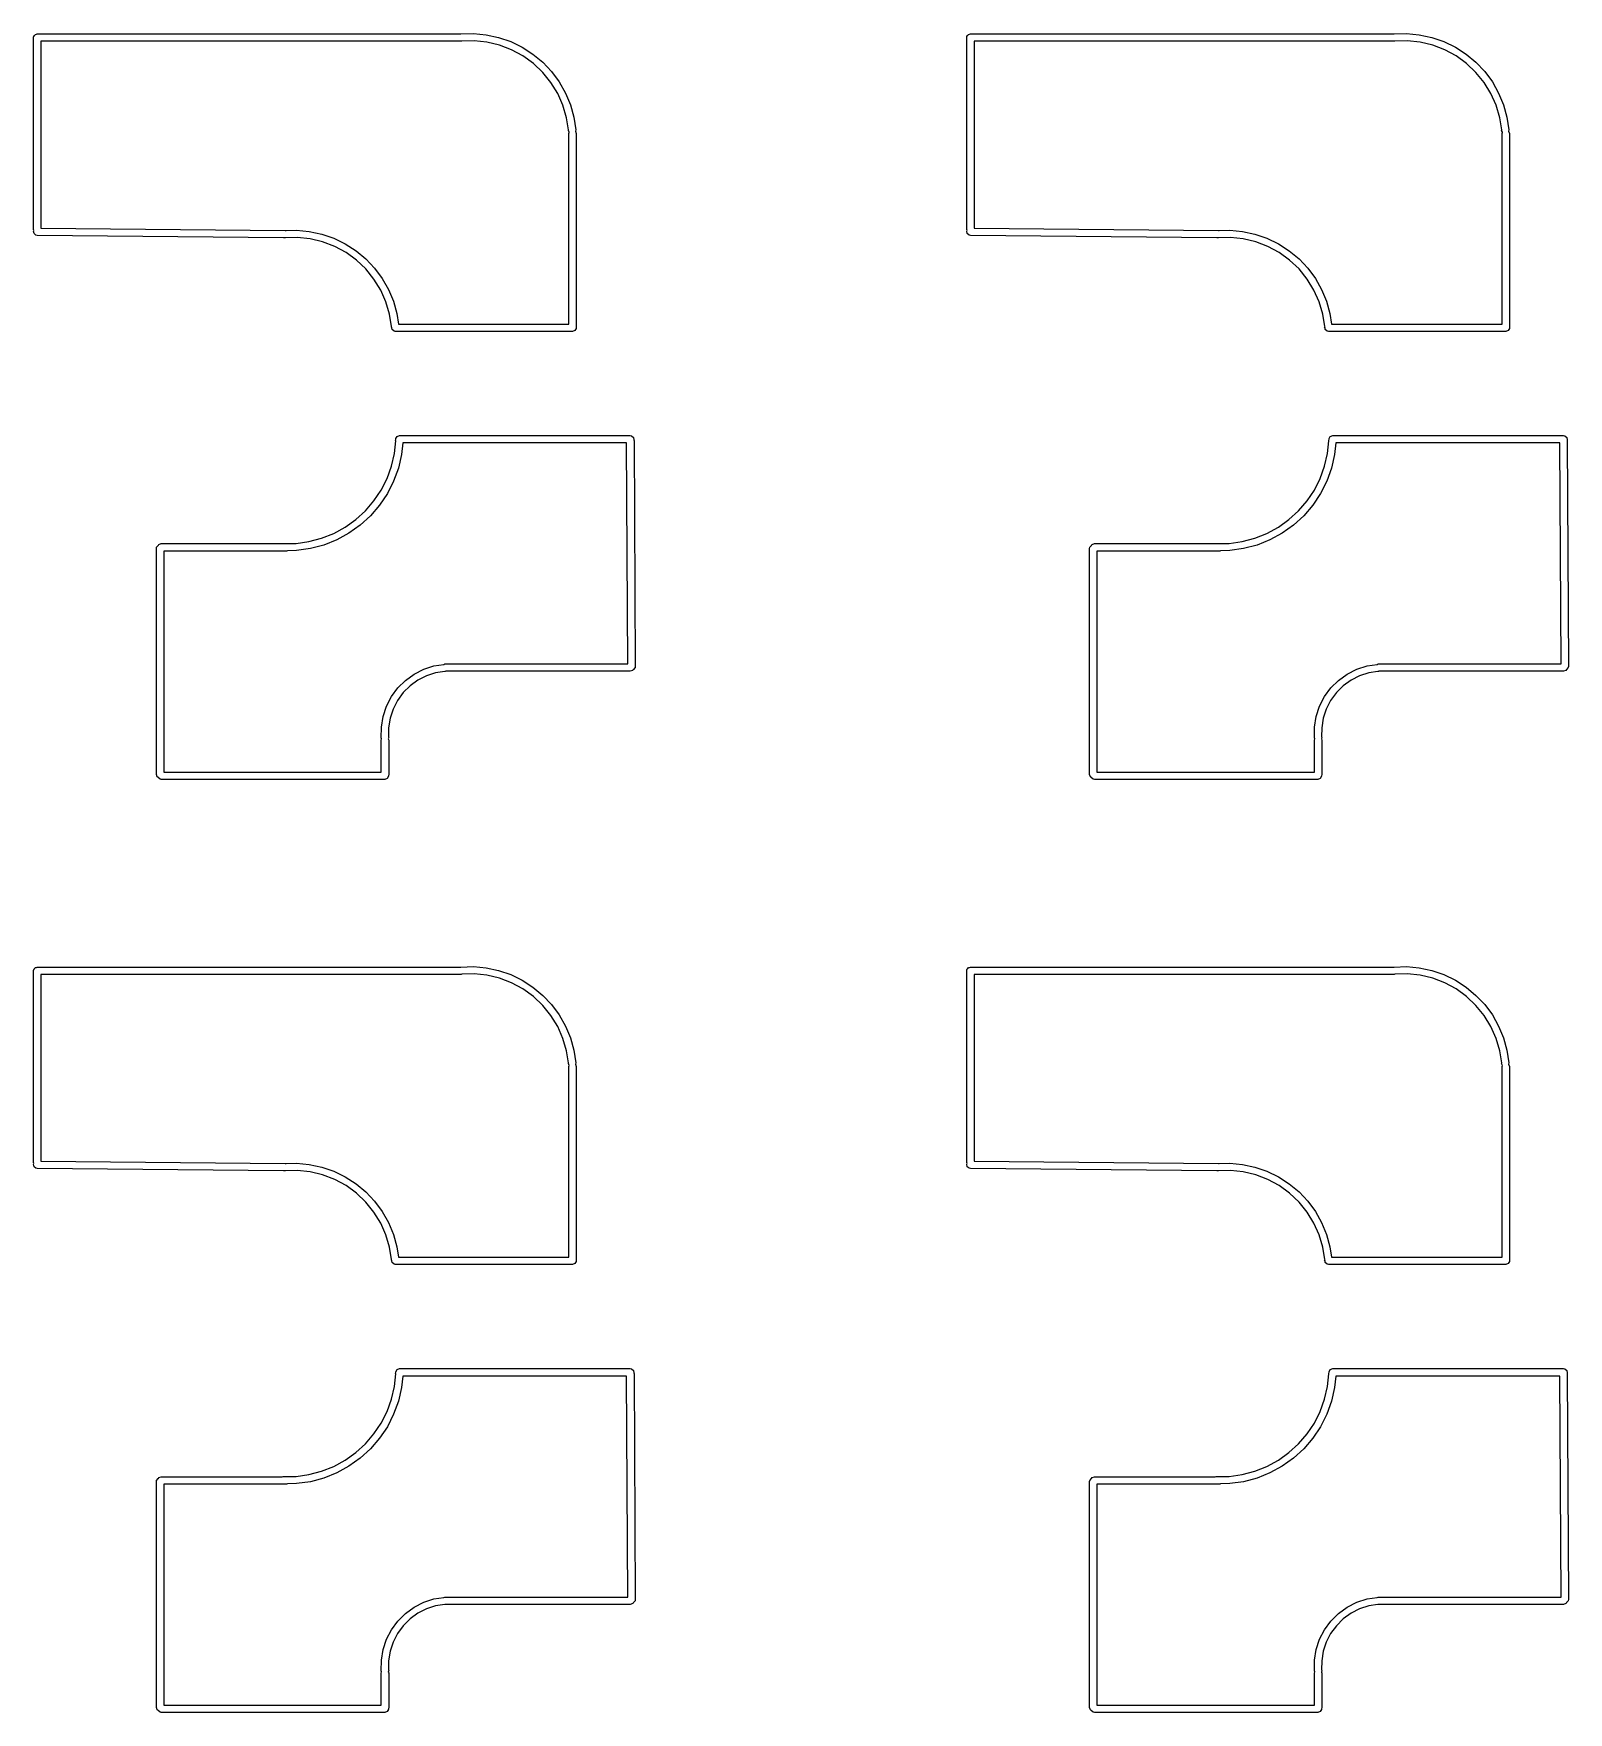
# Model space of a CAD drawing. Extents: x -5 to 140, y -38 to 78.
# Drawn here: x -4.88 to 26.38, y 29.7 to 63.89 of the extents above; entities that cross this region are included whole.
import ezdxf

# ---------------------------------------------------------------- set-up
doc = ezdxf.new("R2010")
doc.units = 0
doc.layers.add('BLACK', color=7, linetype='CONTINUOUS')

msp = doc.modelspace()

# ---------------------------------------------------------------- linework, layer by layer
at = {"layer": 'BLACK', "linetype": 'CONTINUOUS'}
for p, q in [((-4.875, 63.804), (-4.87328, 63.8137)), ((-4.875, 59.896), (-4.875, 63.804)), ((-4.87386, 63.817), (-4.87219, 63.8199)), ((-4.87328, 63.8137), (-4.87386, 63.817)), ((-4.87219, 63.8199), (-4.87048, 63.8297)), ((-4.87048, 63.8297), (-4.85795, 63.8446)), ((-4.85795, 63.8446), (-4.84821, 63.8615)), ((-4.84821, 63.8615), (-4.84185, 63.8638)), ((-4.84185, 63.8638), (-4.8375, 63.869)), ((-4.8375, 63.869), (-4.81831, 63.8723)), ((-4.81831, 63.8723), (-4.8, 63.879)), ((-4.8, 63.879), (3.825, 63.879)), ((3.825, 63.729), (-4.725, 63.729)), ((-4.725, 63.729), (-4.725, 59.9243)), ((3.825, 63.879), (3.82549, 63.8789)), ((3.82815, 63.7301), (3.825, 63.729)), ((3.82549, 63.8789), (4.07859, 63.8867)), ((3.83184, 63.7293), (3.82815, 63.7301)), ((3.8425, 63.7339), (3.83184, 63.7293)), ((4.09454, 63.7404), (3.8425, 63.7339)), ((4.07859, 63.8867), (4.33809, 63.8634)), ((4.35627, 63.7128), (4.09454, 63.7404)), ((4.33809, 63.8634), (4.59288, 63.8089)), ((4.61217, 63.6513), (4.35627, 63.7128)), ((4.59288, 63.8089), (4.83925, 63.724)), ((4.85784, 63.5569), (4.61217, 63.6513)), ((4.83925, 63.724), (5.0736, 63.6102)), ((5.0736, 63.6102), (5.2925, 63.4688)), ((14.125, 63.804), (14.1267, 63.8137)), ((14.125, 59.896), (14.125, 63.804)), ((14.1261, 63.817), (14.1278, 63.8199)), ((14.1267, 63.8137), (14.1261, 63.817)), ((14.1278, 63.8199), (14.1295, 63.8297)), ((14.1295, 63.8297), (14.142, 63.8446)), ((14.142, 63.8446), (14.1518, 63.8615)), ((14.1518, 63.8615), (14.1581, 63.8638)), ((14.1581, 63.8638), (14.1625, 63.869)), ((14.1625, 63.869), (14.1817, 63.8723)), ((14.1817, 63.8723), (14.2, 63.879)), ((14.2, 63.879), (22.825, 63.879)), ((22.825, 63.729), (14.275, 63.729)), ((14.275, 63.729), (14.275, 59.9243)), ((22.825, 63.879), (22.8255, 63.8789)), ((22.8282, 63.7301), (22.825, 63.729)), ((22.8255, 63.8789), (23.0786, 63.8867)), ((22.8318, 63.7293), (22.8282, 63.7301)), ((22.8425, 63.7339), (22.8318, 63.7293)), ((23.0945, 63.7404), (22.8425, 63.7339)), ((23.0786, 63.8867), (23.3381, 63.8634)), ((23.3563, 63.7128), (23.0945, 63.7404)), ((23.3381, 63.8634), (23.5929, 63.8089)), ((23.6122, 63.6513), (23.3563, 63.7128)), ((23.5929, 63.8089), (23.8392, 63.724)), ((23.8578, 63.5569), (23.6122, 63.6513)), ((23.8392, 63.724), (24.0736, 63.6102)), ((24.0736, 63.6102), (24.2925, 63.4688)), ((5.08909, 63.4313), (4.85784, 63.5569)), ((5.30197, 63.2766), (5.08909, 63.4313)), ((5.2925, 63.4688), (5.49278, 63.3022)), ((5.49283, 63.0953), (5.30197, 63.2766)), ((5.49278, 63.3022), (5.67151, 63.1126)), ((24.0891, 63.4313), (23.8578, 63.5569)), ((24.302, 63.2766), (24.0891, 63.4313)), ((24.2925, 63.4688), (24.4928, 63.3022)), ((24.4928, 63.0953), (24.302, 63.2766)), ((24.4928, 63.3022), (24.6715, 63.1126)), ((5.65839, 62.8908), (5.49283, 63.0953)), ((5.67151, 63.1126), (5.82609, 62.9028)), ((24.6584, 62.8908), (24.4928, 63.0953)), ((24.6715, 63.1126), (24.8261, 62.9028)), ((5.79584, 62.6663), (5.65839, 62.8908)), ((5.90282, 62.4259), (5.79584, 62.6663)), ((5.82609, 62.9028), (5.95426, 62.676)), ((5.95426, 62.676), (6.05414, 62.4353)), ((24.7958, 62.6663), (24.6584, 62.8908)), ((24.9028, 62.4259), (24.7958, 62.6663)), ((24.8261, 62.9028), (24.9543, 62.676)), ((24.9543, 62.676), (25.0541, 62.4353)), ((5.9775, 62.1735), (5.90282, 62.4259)), ((6.05414, 62.4353), (6.12429, 62.1844)), ((24.9775, 62.1735), (24.9028, 62.4259)), ((25.0541, 62.4353), (25.1243, 62.1844)), ((6.01688, 61.9245), (5.9775, 62.1735)), ((6.01431, 61.9132), (6.01688, 61.9245)), ((6.03011, 61.8764), (6.01431, 61.9132)), ((6.12429, 62.1844), (6.16369, 61.9268)), ((6.16369, 61.9268), (6.15723, 61.8983)), ((6.15723, 61.8983), (6.15745, 61.8982)), ((6.15745, 61.8982), (6.175, 61.85)), ((6.16369, 61.9268), (6.16369, 61.9268)), ((25.0169, 61.9245), (24.9775, 62.1735)), ((25.0143, 61.9132), (25.0169, 61.9245)), ((25.0301, 61.8764), (25.0143, 61.9132)), ((25.1243, 62.1844), (25.1637, 61.9268)), ((25.1637, 61.9268), (25.1572, 61.8983)), ((25.1572, 61.8983), (25.1575, 61.8982)), ((25.1575, 61.8982), (25.175, 61.85)), ((25.1637, 61.9268), (25.1637, 61.9268)), ((6.025, 61.85), (6.02952, 61.8757)), ((6.025, 57.971), (6.025, 61.85)), ((6.02952, 61.8757), (6.03011, 61.8764)), ((6.175, 61.85), (6.175, 57.905)), ((25.025, 61.85), (25.0295, 61.8757)), ((25.025, 57.971), (25.025, 61.85)), ((25.0295, 61.8757), (25.0301, 61.8764)), ((25.175, 61.85), (25.175, 57.905)), ((-4.86725, 59.8747), (-4.875, 59.896)), ((-4.87374, 59.8637), (-4.86725, 59.8747)), ((-4.86529, 59.8131), (-4.87374, 59.8637)), ((-4.725, 59.9243), (0.25068, 59.879)), ((0.25068, 59.879), (0.26589, 59.8762)), ((0.26589, 59.8762), (0.47809, 59.8828)), ((0.47809, 59.8828), (0.73712, 59.8595)), ((0.73712, 59.8595), (0.99145, 59.8051)), ((14.1328, 59.8747), (14.125, 59.896)), ((14.1263, 59.8637), (14.1328, 59.8747)), ((14.1347, 59.8131), (14.1263, 59.8637)), ((14.275, 59.9243), (19.2507, 59.879)), ((19.2507, 59.879), (19.2659, 59.8762)), ((19.2659, 59.8762), (19.4781, 59.8828)), ((19.4781, 59.8828), (19.7371, 59.8595)), ((19.7371, 59.8595), (19.9915, 59.8051)), ((-4.82629, 59.7798), (-4.86529, 59.8131)), ((-4.80068, 59.775), (-4.82629, 59.7798)), ((0.21415, 59.7293), (-4.80068, 59.775)), ((0.23186, 59.7253), (0.21415, 59.7293)), ((0.24063, 59.7291), (0.23186, 59.7253)), ((0.24932, 59.729), (0.24063, 59.7291)), ((0.25254, 59.7301), (0.24932, 59.729)), ((0.49403, 59.7364), (0.25254, 59.7301)), ((0.75525, 59.709), (0.49403, 59.7364)), ((1.01065, 59.6476), (0.75525, 59.709)), ((0.99145, 59.8051), (1.23738, 59.7205)), ((1.25585, 59.5535), (1.01065, 59.6476)), ((1.23738, 59.7205), (1.47131, 59.6069)), ((1.48666, 59.4281), (1.25585, 59.5535)), ((1.47131, 59.6069), (1.68984, 59.4659)), ((14.1737, 59.7798), (14.1347, 59.8131)), ((14.1993, 59.775), (14.1737, 59.7798)), ((19.2141, 59.7293), (14.1993, 59.775)), ((19.2319, 59.7253), (19.2141, 59.7293)), ((19.2406, 59.7291), (19.2319, 59.7253)), ((19.2493, 59.729), (19.2406, 59.7291)), ((19.2525, 59.7301), (19.2493, 59.729)), ((19.494, 59.7364), (19.2525, 59.7301)), ((19.7552, 59.709), (19.494, 59.7364)), ((20.0106, 59.6476), (19.7552, 59.709)), ((19.9915, 59.8051), (20.2374, 59.7205)), ((20.2558, 59.5535), (20.0106, 59.6476)), ((20.2374, 59.7205), (20.4713, 59.6069)), ((20.4867, 59.4281), (20.2558, 59.5535)), ((20.4713, 59.6069), (20.6898, 59.4659)), ((1.69915, 59.2737), (1.48666, 59.4281)), ((1.68984, 59.4659), (1.88978, 59.2995)), ((1.88965, 59.0929), (1.69915, 59.2737)), ((1.88978, 59.2995), (2.06821, 59.1103)), ((20.6991, 59.2737), (20.4867, 59.4281)), ((20.6898, 59.4659), (20.8898, 59.2995)), ((20.8897, 59.0929), (20.6991, 59.2737)), ((20.8898, 59.2995), (21.0682, 59.1103)), ((2.05493, 58.8887), (1.88965, 59.0929)), ((2.19215, 58.6648), (2.05493, 58.8887)), ((2.06821, 59.1103), (2.22254, 58.901)), ((2.22254, 58.901), (2.35051, 58.6746)), ((21.0549, 58.8887), (20.8897, 59.0929)), ((21.1921, 58.6648), (21.0549, 58.8887)), ((21.0682, 59.1103), (21.2225, 58.901)), ((21.2225, 58.901), (21.3505, 58.6746)), ((2.29896, 58.4248), (2.19215, 58.6648)), ((2.35051, 58.6746), (2.45025, 58.4344)), ((21.299, 58.4248), (21.1921, 58.6648)), ((21.3505, 58.6746), (21.4503, 58.4344)), ((2.37353, 58.173), (2.29896, 58.4248)), ((2.41287, 57.9244), (2.37353, 58.173)), ((2.45025, 58.4344), (2.52032, 58.1839)), ((2.52032, 58.1839), (2.55293, 57.971)), ((21.3735, 58.173), (21.299, 58.4248)), ((21.4129, 57.9244), (21.3735, 58.173)), ((21.4503, 58.4344), (21.5203, 58.1839)), ((21.5203, 58.1839), (21.5529, 57.971)), ((2.41031, 57.9131), (2.41287, 57.9244)), ((2.41896, 57.893), (2.41031, 57.9131)), ((2.42505, 57.8585), (2.41896, 57.893)), ((2.46435, 57.8255), (2.42505, 57.8585)), ((2.49, 57.821), (2.46435, 57.8255)), ((6.1, 57.821), (2.49, 57.821)), ((2.55293, 57.971), (6.025, 57.971)), ((6.14821, 57.8385), (6.1, 57.821)), ((6.17386, 57.883), (6.14821, 57.8385)), ((6.175, 57.905), (6.17249, 57.8908)), ((6.17249, 57.8908), (6.17386, 57.883)), ((21.4103, 57.9131), (21.4129, 57.9244)), ((21.419, 57.893), (21.4103, 57.9131)), ((21.425, 57.8585), (21.419, 57.893)), ((21.4643, 57.8255), (21.425, 57.8585)), ((21.49, 57.821), (21.4643, 57.8255)), ((25.1, 57.821), (21.49, 57.821)), ((21.5529, 57.971), (25.025, 57.971)), ((25.1482, 57.8385), (25.1, 57.821)), ((25.1739, 57.883), (25.1482, 57.8385)), ((25.175, 57.905), (25.1725, 57.8908)), ((25.1725, 57.8908), (25.1739, 57.883)), ((2.47137, 55.3388), (2.498, 55.5927)), ((2.49507, 55.6033), (2.50336, 55.6254)), ((2.498, 55.5927), (2.49507, 55.6033)), ((2.50114, 55.638), (2.52679, 55.6825)), ((2.50336, 55.6254), (2.50114, 55.638)), ((2.52679, 55.6825), (2.575, 55.7)), ((2.575, 55.7), (7.275, 55.7)), ((2.64003, 55.55), (2.61538, 55.3148)), ((7.20027, 55.55), (2.64003, 55.55)), ((7.22473, 51.05), (7.20027, 55.55)), ((7.275, 55.7), (7.30065, 55.6955)), ((7.30065, 55.6955), (7.33995, 55.6625)), ((7.33995, 55.6625), (7.34886, 55.612)), ((7.34886, 55.612), (7.34694, 55.6087)), ((7.34694, 55.6087), (7.35, 55.6004)), ((7.35, 55.6004), (7.375, 51.0004)), ((21.4714, 55.3388), (21.498, 55.5927)), ((21.4951, 55.6033), (21.5034, 55.6254)), ((21.498, 55.5927), (21.4951, 55.6033)), ((21.5011, 55.638), (21.5268, 55.6825)), ((21.5034, 55.6254), (21.5011, 55.638)), ((21.5268, 55.6825), (21.575, 55.7)), ((21.575, 55.7), (26.275, 55.7)), ((21.64, 55.55), (21.6154, 55.3148)), ((26.2003, 55.55), (21.64, 55.55)), ((26.2247, 51.05), (26.2003, 55.55)), ((26.275, 55.7), (26.3007, 55.6955)), ((26.3007, 55.6955), (26.34, 55.6625)), ((26.34, 55.6625), (26.3489, 55.612)), ((26.3489, 55.612), (26.3469, 55.6087)), ((26.3469, 55.6087), (26.35, 55.6004)), ((26.35, 55.6004), (26.375, 51.0004)), ((2.32183, 54.8296), (2.412, 55.0797)), ((2.412, 55.0797), (2.47137, 55.3388)), ((2.61538, 55.3148), (2.55207, 55.0385)), ((21.3218, 54.8296), (21.412, 55.0797)), ((21.412, 55.0797), (21.4714, 55.3388)), ((21.6154, 55.3148), (21.5521, 55.0385)), ((2.20217, 54.5923), (2.32183, 54.8296)), ((2.45591, 54.7719), (2.32832, 54.5188)), ((2.55207, 55.0385), (2.45591, 54.7719)), ((21.2022, 54.5923), (21.3218, 54.8296)), ((21.4559, 54.7719), (21.3283, 54.5188)), ((21.5521, 55.0385), (21.4559, 54.7719)), ((1.8818, 54.1692), (2.05478, 54.371)), ((2.05478, 54.371), (2.20217, 54.5923)), ((2.32832, 54.5188), (2.17115, 54.2829)), ((20.8818, 54.1692), (21.0548, 54.371)), ((21.0548, 54.371), (21.2022, 54.5923)), ((21.3283, 54.5188), (21.1712, 54.2829)), ((1.68575, 53.9897), (1.8818, 54.1692)), ((1.9867, 54.0677), (1.77765, 53.8763)), ((2.17115, 54.2829), (1.9867, 54.0677)), ((20.6857, 53.9897), (20.8818, 54.1692)), ((20.9867, 54.0677), (20.7777, 53.8763)), ((21.1712, 54.2829), (20.9867, 54.0677)), ((0.98923, 53.6095), (1.23619, 53.7078)), ((1.23619, 53.7078), (1.46949, 53.8352)), ((1.54705, 53.7115), (1.29827, 53.5757)), ((1.46949, 53.8352), (1.68575, 53.9897)), ((1.77765, 53.8763), (1.54705, 53.7115)), ((19.9892, 53.6095), (20.2362, 53.7078)), ((20.2362, 53.7078), (20.4695, 53.8352)), ((20.5471, 53.7115), (20.2983, 53.5757)), ((20.4695, 53.8352), (20.6857, 53.9897)), ((20.7777, 53.8763), (20.5471, 53.7115)), ((-2.375, 53.4), (-2.37048, 53.4257)), ((-2.375, 48.8), (-2.375, 53.4)), ((-2.37048, 53.4257), (-2.3375, 53.465)), ((-2.3375, 53.465), (-2.33284, 53.4658)), ((-2.33284, 53.4658), (-2.32321, 53.4825)), ((-2.32321, 53.4825), (-2.275, 53.5)), ((-2.275, 53.5), (0.18551, 53.5)), ((0.275, 53.35), (-2.225, 53.35)), ((-2.225, 53.35), (-2.225, 48.85)), ((0.18551, 53.5), (0.2033, 53.5049)), ((0.2033, 53.5049), (0.21356, 53.5011)), ((0.21356, 53.5011), (0.4689, 53.5053)), ((0.29329, 53.3567), (0.275, 53.35)), ((0.4801, 53.3597), (0.29329, 53.3567)), ((0.4689, 53.5053), (0.73221, 53.5416)), ((0.76088, 53.3985), (0.4801, 53.3597)), ((0.73221, 53.5416), (0.98923, 53.6095)), ((1.03493, 53.4708), (0.76088, 53.3985)), ((1.29827, 53.5757), (1.03493, 53.4708)), ((16.625, 53.4), (16.6295, 53.4257)), ((16.625, 48.8), (16.625, 53.4)), ((16.6295, 53.4257), (16.6625, 53.465)), ((16.6625, 53.465), (16.6672, 53.4658)), ((16.6672, 53.4658), (16.6768, 53.4825)), ((16.6768, 53.4825), (16.725, 53.5)), ((16.725, 53.5), (19.1855, 53.5)), ((19.275, 53.35), (16.775, 53.35)), ((16.775, 53.35), (16.775, 48.85)), ((19.1855, 53.5), (19.2033, 53.5049)), ((19.2033, 53.5049), (19.2136, 53.5011)), ((19.2136, 53.5011), (19.4689, 53.5053)), ((19.2933, 53.3567), (19.275, 53.35)), ((19.4801, 53.3597), (19.2933, 53.3567)), ((19.4689, 53.5053), (19.7322, 53.5416)), ((19.7609, 53.3985), (19.4801, 53.3597)), ((19.7322, 53.5416), (19.9892, 53.6095)), ((20.0349, 53.4708), (19.7609, 53.3985)), ((20.2983, 53.5757), (20.0349, 53.4708)), ((2.87263, 50.8448), (3.06849, 50.9439)), ((3.06849, 50.9439), (3.27744, 51.0111)), ((3.27744, 51.0111), (3.47923, 51.0424)), ((3.47923, 51.0424), (3.5, 51.05)), ((3.5, 51.05), (7.22473, 51.05)), ((7.37061, 50.9747), (7.33785, 50.9353)), ((7.375, 51.0004), (7.37061, 50.9747)), ((21.8726, 50.8448), (22.0685, 50.9439)), ((22.0685, 50.9439), (22.2774, 51.0111)), ((22.2774, 51.0111), (22.4792, 51.0424)), ((22.4792, 51.0424), (22.5, 51.05)), ((22.5, 51.05), (26.2247, 51.05)), ((26.3706, 50.9747), (26.3379, 50.9353)), ((26.375, 51.0004), (26.3706, 50.9747)), ((2.53902, 50.5615), (2.69468, 50.7163)), ((2.78926, 50.6049), (2.64987, 50.4663)), ((2.69468, 50.7163), (2.87263, 50.8448)), ((2.94862, 50.72), (2.78926, 50.6049)), ((3.12402, 50.8087), (2.94862, 50.72)), ((3.31114, 50.8689), (3.12402, 50.8087)), ((3.49589, 50.8976), (3.31114, 50.8689)), ((3.50567, 50.8952), (3.49589, 50.8976)), ((3.51732, 50.9), (3.50567, 50.8952)), ((7.275, 50.9), (3.51732, 50.9)), ((7.32321, 50.9175), (7.275, 50.9)), ((7.33291, 50.9344), (7.32321, 50.9175)), ((7.33785, 50.9353), (7.33291, 50.9344)), ((21.539, 50.5615), (21.6947, 50.7163)), ((21.7893, 50.6049), (21.6499, 50.4663)), ((21.6947, 50.7163), (21.8726, 50.8448)), ((21.9486, 50.72), (21.7893, 50.6049)), ((22.124, 50.8087), (21.9486, 50.72)), ((22.3111, 50.8689), (22.124, 50.8087)), ((22.4959, 50.8976), (22.3111, 50.8689)), ((22.5057, 50.8952), (22.4959, 50.8976)), ((22.5173, 50.9), (22.5057, 50.8952)), ((26.275, 50.9), (22.5173, 50.9)), ((26.3232, 50.9175), (26.275, 50.9)), ((26.3329, 50.9344), (26.3232, 50.9175)), ((26.3379, 50.9353), (26.3329, 50.9344)), ((2.30926, 50.1891), (2.40949, 50.3843)), ((2.40949, 50.3843), (2.53902, 50.5615)), ((2.53387, 50.3076), (2.44412, 50.1328)), ((2.64987, 50.4663), (2.53387, 50.3076)), ((21.3093, 50.1891), (21.4095, 50.3843)), ((21.4095, 50.3843), (21.539, 50.5615)), ((21.5339, 50.3076), (21.4441, 50.1328)), ((21.6499, 50.4663), (21.5339, 50.3076)), ((2.20586, 49.7638), (2.24083, 49.9805)), ((2.24083, 49.9805), (2.30926, 50.1891)), ((2.38283, 49.946), (2.35151, 49.7519)), ((2.44412, 50.1328), (2.38283, 49.946)), ((21.2059, 49.7638), (21.2408, 49.9805)), ((21.2408, 49.9805), (21.3093, 50.1891)), ((21.3828, 49.946), (21.3515, 49.7519)), ((21.4441, 50.1328), (21.3828, 49.946)), ((2.20521, 49.5443), (2.20586, 49.7638)), ((2.35151, 49.7519), (2.35096, 49.565)), ((21.2052, 49.5443), (21.2059, 49.7638)), ((21.3515, 49.7519), (21.351, 49.565)), ((2.205, 49.5), (2.20952, 49.5257)), ((2.205, 48.85), (2.205, 49.5)), ((2.21178, 49.5283), (2.20521, 49.5443)), ((2.20521, 49.5443), (2.20521, 49.5443)), ((2.20952, 49.5257), (2.21178, 49.5283)), ((2.35478, 49.5557), (2.34676, 49.5226)), ((2.34676, 49.5226), (2.355, 49.5)), ((2.35096, 49.565), (2.35478, 49.5557)), ((2.355, 49.5), (2.355, 48.8)), ((21.205, 49.5), (21.2095, 49.5257)), ((21.205, 48.85), (21.205, 49.5)), ((21.2118, 49.5283), (21.2052, 49.5443)), ((21.2052, 49.5443), (21.2052, 49.5443)), ((21.2095, 49.5257), (21.2118, 49.5283)), ((21.3548, 49.5557), (21.3468, 49.5226)), ((21.3468, 49.5226), (21.355, 49.5)), ((21.351, 49.565), (21.3548, 49.5557)), ((21.355, 49.5), (21.355, 48.8)), ((-2.35745, 48.7518), (-2.375, 48.8)), ((-2.34077, 48.7422), (-2.35745, 48.7518)), ((-2.33995, 48.7375), (-2.34077, 48.7422)), ((-2.30065, 48.7045), (-2.33995, 48.7375)), ((-2.275, 48.7), (-2.30065, 48.7045)), ((2.275, 48.7), (-2.275, 48.7)), ((-2.225, 48.85), (2.205, 48.85)), ((2.32321, 48.7175), (2.275, 48.7)), ((2.34886, 48.762), (2.32321, 48.7175)), ((2.35048, 48.7743), (2.34734, 48.7706)), ((2.34734, 48.7706), (2.34886, 48.762)), ((2.355, 48.8), (2.35048, 48.7743)), ((16.6425, 48.7518), (16.625, 48.8)), ((16.6592, 48.7422), (16.6425, 48.7518)), ((16.66, 48.7375), (16.6592, 48.7422)), ((16.6993, 48.7045), (16.66, 48.7375)), ((16.725, 48.7), (16.6993, 48.7045)), ((21.275, 48.7), (16.725, 48.7)), ((16.775, 48.85), (21.205, 48.85)), ((21.3232, 48.7175), (21.275, 48.7)), ((21.3489, 48.762), (21.3232, 48.7175)), ((21.3505, 48.7743), (21.3473, 48.7706)), ((21.3473, 48.7706), (21.3489, 48.762)), ((21.355, 48.8), (21.3505, 48.7743)), ((-4.875, 44.804), (-4.87328, 44.8137)), ((-4.875, 40.896), (-4.875, 44.804)), ((-4.87386, 44.817), (-4.87219, 44.8199)), ((-4.87328, 44.8137), (-4.87386, 44.817)), ((-4.87219, 44.8199), (-4.87048, 44.8297)), ((-4.87048, 44.8297), (-4.85795, 44.8446)), ((-4.85795, 44.8446), (-4.84821, 44.8615)), ((-4.84821, 44.8615), (-4.84185, 44.8638)), ((-4.84185, 44.8638), (-4.8375, 44.869)), ((-4.8375, 44.869), (-4.81831, 44.8723)), ((-4.81831, 44.8723), (-4.8, 44.879)), ((-4.8, 44.879), (3.825, 44.879)), ((3.825, 44.879), (3.82549, 44.8789)), ((3.82549, 44.8789), (4.07859, 44.8867)), ((4.07859, 44.8867), (4.33809, 44.8634)), ((4.33809, 44.8634), (4.59288, 44.8089)), ((4.59288, 44.8089), (4.83925, 44.724)), ((14.125, 44.804), (14.1267, 44.8137)), ((14.125, 40.896), (14.125, 44.804)), ((14.1261, 44.817), (14.1278, 44.8199)), ((14.1267, 44.8137), (14.1261, 44.817)), ((14.1278, 44.8199), (14.1295, 44.8297)), ((14.1295, 44.8297), (14.142, 44.8446)), ((14.142, 44.8446), (14.1518, 44.8615)), ((14.1518, 44.8615), (14.1581, 44.8638)), ((14.1581, 44.8638), (14.1625, 44.869)), ((14.1625, 44.869), (14.1817, 44.8723)), ((14.1817, 44.8723), (14.2, 44.879)), ((14.2, 44.879), (22.825, 44.879)), ((22.825, 44.879), (22.8255, 44.8789)), ((22.8255, 44.8789), (23.0786, 44.8867)), ((23.0786, 44.8867), (23.3381, 44.8634)), ((23.3381, 44.8634), (23.5929, 44.8089)), ((23.5929, 44.8089), (23.8392, 44.724)), ((3.825, 44.729), (-4.725, 44.729)), ((-4.725, 44.729), (-4.725, 40.9243)), ((3.82815, 44.7301), (3.825, 44.729)), ((3.83184, 44.7293), (3.82815, 44.7301)), ((3.8425, 44.7339), (3.83184, 44.7293)), ((4.09454, 44.7404), (3.8425, 44.7339)), ((4.35627, 44.7128), (4.09454, 44.7404)), ((4.61217, 44.6513), (4.35627, 44.7128)), ((4.85784, 44.5569), (4.61217, 44.6513)), ((4.83925, 44.724), (5.0736, 44.6102)), ((5.08909, 44.4313), (4.85784, 44.5569)), ((5.0736, 44.6102), (5.2925, 44.4688)), ((5.2925, 44.4688), (5.49278, 44.3022)), ((22.825, 44.729), (14.275, 44.729)), ((14.275, 44.729), (14.275, 40.9243)), ((22.8282, 44.7301), (22.825, 44.729)), ((22.8318, 44.7293), (22.8282, 44.7301)), ((22.8425, 44.7339), (22.8318, 44.7293)), ((23.0945, 44.7404), (22.8425, 44.7339)), ((23.3563, 44.7128), (23.0945, 44.7404)), ((23.6122, 44.6513), (23.3563, 44.7128)), ((23.8578, 44.5569), (23.6122, 44.6513)), ((23.8392, 44.724), (24.0736, 44.6102)), ((24.0891, 44.4313), (23.8578, 44.5569)), ((24.0736, 44.6102), (24.2925, 44.4688)), ((24.2925, 44.4688), (24.4928, 44.3022)), ((5.30197, 44.2766), (5.08909, 44.4313)), ((5.49283, 44.0953), (5.30197, 44.2766)), ((5.49278, 44.3022), (5.67151, 44.1126)), ((5.67151, 44.1126), (5.82609, 43.9028)), ((24.302, 44.2766), (24.0891, 44.4313)), ((24.4928, 44.0953), (24.302, 44.2766)), ((24.4928, 44.3022), (24.6715, 44.1126)), ((24.6715, 44.1126), (24.8261, 43.9028)), ((5.65839, 43.8908), (5.49283, 44.0953)), ((5.79584, 43.6663), (5.65839, 43.8908)), ((5.82609, 43.9028), (5.95426, 43.676)), ((24.6584, 43.8908), (24.4928, 44.0953)), ((24.7958, 43.6663), (24.6584, 43.8908)), ((24.8261, 43.9028), (24.9543, 43.676)), ((5.90282, 43.4259), (5.79584, 43.6663)), ((5.9775, 43.1735), (5.90282, 43.4259)), ((5.95426, 43.676), (6.05414, 43.4353)), ((6.05414, 43.4353), (6.12429, 43.1844)), ((24.9028, 43.4259), (24.7958, 43.6663)), ((24.9775, 43.1735), (24.9028, 43.4259)), ((24.9543, 43.676), (25.0541, 43.4353)), ((25.0541, 43.4353), (25.1243, 43.1844)), ((6.01688, 42.9245), (5.9775, 43.1735)), ((6.12429, 43.1844), (6.16369, 42.9268)), ((25.0169, 42.9245), (24.9775, 43.1735)), ((25.1243, 43.1844), (25.1637, 42.9268)), ((6.01431, 42.9132), (6.01688, 42.9245)), ((6.03011, 42.8764), (6.01431, 42.9132)), ((6.025, 42.85), (6.02952, 42.8757)), ((6.025, 38.971), (6.025, 42.85)), ((6.02952, 42.8757), (6.03011, 42.8764)), ((6.16369, 42.9268), (6.15723, 42.8983)), ((6.15723, 42.8983), (6.15745, 42.8982)), ((6.15745, 42.8982), (6.175, 42.85)), ((6.16369, 42.9268), (6.16369, 42.9268)), ((6.175, 42.85), (6.175, 38.905)), ((25.0143, 42.9132), (25.0169, 42.9245)), ((25.0301, 42.8764), (25.0143, 42.9132)), ((25.025, 42.85), (25.0295, 42.8757)), ((25.025, 38.971), (25.025, 42.85)), ((25.0295, 42.8757), (25.0301, 42.8764)), ((25.1637, 42.9268), (25.1572, 42.8983)), ((25.1572, 42.8983), (25.1575, 42.8982)), ((25.1575, 42.8982), (25.175, 42.85)), ((25.1637, 42.9268), (25.1637, 42.9268)), ((25.175, 42.85), (25.175, 38.905)), ((-4.86725, 40.8747), (-4.875, 40.896)), ((-4.87374, 40.8637), (-4.86725, 40.8747)), ((-4.86529, 40.8131), (-4.87374, 40.8637)), ((-4.82629, 40.7798), (-4.86529, 40.8131)), ((-4.80068, 40.775), (-4.82629, 40.7798)), ((0.21415, 40.7293), (-4.80068, 40.775)), ((-4.725, 40.9243), (0.25068, 40.879)), ((0.23186, 40.7253), (0.21415, 40.7293)), ((0.24063, 40.7291), (0.23186, 40.7253)), ((0.24932, 40.729), (0.24063, 40.7291)), ((0.25254, 40.7301), (0.24932, 40.729)), ((0.25068, 40.879), (0.26589, 40.8762)), ((0.49403, 40.7364), (0.25254, 40.7301)), ((0.26589, 40.8762), (0.47809, 40.8828)), ((0.47809, 40.8828), (0.73712, 40.8595)), ((0.75525, 40.709), (0.49403, 40.7364)), ((0.73712, 40.8595), (0.99145, 40.8051)), ((1.01065, 40.6476), (0.75525, 40.709)), ((0.99145, 40.8051), (1.23738, 40.7205)), ((1.23738, 40.7205), (1.47131, 40.6069)), ((14.1328, 40.8747), (14.125, 40.896)), ((14.1263, 40.8637), (14.1328, 40.8747)), ((14.1347, 40.8131), (14.1263, 40.8637)), ((14.1737, 40.7798), (14.1347, 40.8131)), ((14.1993, 40.775), (14.1737, 40.7798)), ((19.2141, 40.7293), (14.1993, 40.775)), ((14.275, 40.9243), (19.2507, 40.879)), ((19.2319, 40.7253), (19.2141, 40.7293)), ((19.2406, 40.7291), (19.2319, 40.7253)), ((19.2493, 40.729), (19.2406, 40.7291)), ((19.2525, 40.7301), (19.2493, 40.729)), ((19.2507, 40.879), (19.2659, 40.8762)), ((19.494, 40.7364), (19.2525, 40.7301)), ((19.2659, 40.8762), (19.4781, 40.8828)), ((19.4781, 40.8828), (19.7371, 40.8595)), ((19.7552, 40.709), (19.494, 40.7364)), ((19.7371, 40.8595), (19.9915, 40.8051)), ((20.0106, 40.6476), (19.7552, 40.709)), ((19.9915, 40.8051), (20.2374, 40.7205)), ((20.2374, 40.7205), (20.4713, 40.6069)), ((1.25585, 40.5535), (1.01065, 40.6476)), ((1.48666, 40.4281), (1.25585, 40.5535)), ((1.47131, 40.6069), (1.68984, 40.4659)), ((1.69915, 40.2737), (1.48666, 40.4281)), ((1.68984, 40.4659), (1.88978, 40.2995)), ((20.2558, 40.5535), (20.0106, 40.6476)), ((20.4867, 40.4281), (20.2558, 40.5535)), ((20.4713, 40.6069), (20.6898, 40.4659)), ((20.6991, 40.2737), (20.4867, 40.4281)), ((20.6898, 40.4659), (20.8898, 40.2995)), ((1.88965, 40.0929), (1.69915, 40.2737)), ((2.05493, 39.8887), (1.88965, 40.0929)), ((1.88978, 40.2995), (2.06821, 40.1103)), ((2.06821, 40.1103), (2.22254, 39.901)), ((20.8897, 40.0929), (20.6991, 40.2737)), ((21.0549, 39.8887), (20.8897, 40.0929)), ((20.8898, 40.2995), (21.0682, 40.1103)), ((21.0682, 40.1103), (21.2225, 39.901)), ((2.19215, 39.6648), (2.05493, 39.8887)), ((2.29896, 39.4248), (2.19215, 39.6648)), ((2.22254, 39.901), (2.35051, 39.6746)), ((2.35051, 39.6746), (2.45025, 39.4344)), ((21.1921, 39.6648), (21.0549, 39.8887)), ((21.299, 39.4248), (21.1921, 39.6648)), ((21.2225, 39.901), (21.3505, 39.6746)), ((21.3505, 39.6746), (21.4503, 39.4344)), ((2.37353, 39.173), (2.29896, 39.4248)), ((2.45025, 39.4344), (2.52032, 39.1839)), ((21.3735, 39.173), (21.299, 39.4248)), ((21.4503, 39.4344), (21.5203, 39.1839)), ((2.41287, 38.9244), (2.37353, 39.173)), ((2.52032, 39.1839), (2.55293, 38.971)), ((21.4129, 38.9244), (21.3735, 39.173)), ((21.5203, 39.1839), (21.5529, 38.971)), ((2.41031, 38.9131), (2.41287, 38.9244)), ((2.41896, 38.893), (2.41031, 38.9131)), ((2.42505, 38.8585), (2.41896, 38.893)), ((2.46435, 38.8255), (2.42505, 38.8585)), ((2.49, 38.821), (2.46435, 38.8255)), ((6.1, 38.821), (2.49, 38.821)), ((2.55293, 38.971), (6.025, 38.971)), ((6.14821, 38.8385), (6.1, 38.821)), ((6.17386, 38.883), (6.14821, 38.8385)), ((6.175, 38.905), (6.17249, 38.8908)), ((6.17249, 38.8908), (6.17386, 38.883)), ((21.4103, 38.9131), (21.4129, 38.9244)), ((21.419, 38.893), (21.4103, 38.9131)), ((21.425, 38.8585), (21.419, 38.893)), ((21.4643, 38.8255), (21.425, 38.8585)), ((21.49, 38.821), (21.4643, 38.8255)), ((25.1, 38.821), (21.49, 38.821)), ((21.5529, 38.971), (25.025, 38.971)), ((25.1482, 38.8385), (25.1, 38.821)), ((25.1739, 38.883), (25.1482, 38.8385)), ((25.175, 38.905), (25.1725, 38.8908)), ((25.1725, 38.8908), (25.1739, 38.883)), ((2.47137, 36.3388), (2.498, 36.5927)), ((2.49507, 36.6033), (2.50336, 36.6254)), ((2.498, 36.5927), (2.49507, 36.6033)), ((2.50114, 36.638), (2.52679, 36.6825)), ((2.50336, 36.6254), (2.50114, 36.638)), ((2.52679, 36.6825), (2.575, 36.7)), ((2.575, 36.7), (7.275, 36.7)), ((7.275, 36.7), (7.30065, 36.6955)), ((7.30065, 36.6955), (7.33995, 36.6625)), ((7.33995, 36.6625), (7.34886, 36.612)), ((7.34886, 36.612), (7.34694, 36.6087)), ((7.34694, 36.6087), (7.35, 36.6004)), ((7.35, 36.6004), (7.375, 32.0004)), ((21.4714, 36.3388), (21.498, 36.5927)), ((21.4951, 36.6033), (21.5034, 36.6254)), ((21.498, 36.5927), (21.4951, 36.6033)), ((21.5011, 36.638), (21.5268, 36.6825)), ((21.5034, 36.6254), (21.5011, 36.638)), ((21.5268, 36.6825), (21.575, 36.7)), ((21.575, 36.7), (26.275, 36.7)), ((26.275, 36.7), (26.3007, 36.6955)), ((26.3007, 36.6955), (26.34, 36.6625)), ((26.34, 36.6625), (26.3489, 36.612)), ((26.3489, 36.612), (26.3469, 36.6087)), ((26.3469, 36.6087), (26.35, 36.6004)), ((26.35, 36.6004), (26.375, 32.0004)), ((2.412, 36.0797), (2.47137, 36.3388)), ((2.61538, 36.3148), (2.55207, 36.0385)), ((2.64003, 36.55), (2.61538, 36.3148)), ((7.20027, 36.55), (2.64003, 36.55)), ((7.22473, 32.05), (7.20027, 36.55)), ((21.412, 36.0797), (21.4714, 36.3388)), ((21.6154, 36.3148), (21.5521, 36.0385)), ((21.64, 36.55), (21.6154, 36.3148)), ((26.2003, 36.55), (21.64, 36.55)), ((26.2247, 32.05), (26.2003, 36.55)), ((2.32183, 35.8296), (2.412, 36.0797)), ((2.55207, 36.0385), (2.45591, 35.7719)), ((21.3218, 35.8296), (21.412, 36.0797)), ((21.5521, 36.0385), (21.4559, 35.7719)), ((2.05478, 35.371), (2.20217, 35.5923)), ((2.20217, 35.5923), (2.32183, 35.8296)), ((2.45591, 35.7719), (2.32832, 35.5188)), ((21.0548, 35.371), (21.2022, 35.5923)), ((21.2022, 35.5923), (21.3218, 35.8296)), ((21.4559, 35.7719), (21.3283, 35.5188)), ((1.8818, 35.1692), (2.05478, 35.371)), ((2.17115, 35.2829), (1.9867, 35.0677)), ((2.32832, 35.5188), (2.17115, 35.2829)), ((20.8818, 35.1692), (21.0548, 35.371)), ((21.1712, 35.2829), (20.9867, 35.0677)), ((21.3283, 35.5188), (21.1712, 35.2829)), ((1.46949, 34.8352), (1.68575, 34.9897)), ((1.77765, 34.8763), (1.54705, 34.7115)), ((1.68575, 34.9897), (1.8818, 35.1692)), ((1.9867, 35.0677), (1.77765, 34.8763)), ((20.4695, 34.8352), (20.6857, 34.9897)), ((20.7777, 34.8763), (20.5471, 34.7115)), ((20.6857, 34.9897), (20.8818, 35.1692)), ((20.9867, 35.0677), (20.7777, 34.8763)), ((0.4689, 34.5053), (0.73221, 34.5416)), ((0.73221, 34.5416), (0.98923, 34.6095)), ((0.98923, 34.6095), (1.23619, 34.7078)), ((1.29827, 34.5757), (1.03493, 34.4708)), ((1.23619, 34.7078), (1.46949, 34.8352)), ((1.54705, 34.7115), (1.29827, 34.5757)), ((19.4689, 34.5053), (19.7322, 34.5416)), ((19.7322, 34.5416), (19.9892, 34.6095)), ((19.9892, 34.6095), (20.2362, 34.7078)), ((20.2983, 34.5757), (20.0349, 34.4708)), ((20.2362, 34.7078), (20.4695, 34.8352)), ((20.5471, 34.7115), (20.2983, 34.5757)), ((-2.375, 34.4), (-2.37048, 34.4257)), ((-2.375, 29.8), (-2.375, 34.4)), ((-2.37048, 34.4257), (-2.3375, 34.465)), ((-2.3375, 34.465), (-2.33284, 34.4658)), ((-2.33284, 34.4658), (-2.32321, 34.4825)), ((-2.32321, 34.4825), (-2.275, 34.5)), ((-2.275, 34.5), (0.18551, 34.5)), ((0.275, 34.35), (-2.225, 34.35)), ((-2.225, 34.35), (-2.225, 29.85)), ((0.18551, 34.5), (0.2033, 34.5049)), ((0.2033, 34.5049), (0.21356, 34.5011)), ((0.21356, 34.5011), (0.4689, 34.5053)), ((0.29329, 34.3567), (0.275, 34.35)), ((0.4801, 34.3597), (0.29329, 34.3567)), ((0.76088, 34.3985), (0.4801, 34.3597)), ((1.03493, 34.4708), (0.76088, 34.3985)), ((16.625, 34.4), (16.6295, 34.4257)), ((16.625, 29.8), (16.625, 34.4)), ((16.6295, 34.4257), (16.6625, 34.465)), ((16.6625, 34.465), (16.6672, 34.4658)), ((16.6672, 34.4658), (16.6768, 34.4825)), ((16.6768, 34.4825), (16.725, 34.5)), ((16.725, 34.5), (19.1855, 34.5)), ((19.275, 34.35), (16.775, 34.35)), ((16.775, 34.35), (16.775, 29.85)), ((19.1855, 34.5), (19.2033, 34.5049)), ((19.2033, 34.5049), (19.2136, 34.5011)), ((19.2136, 34.5011), (19.4689, 34.5053)), ((19.2933, 34.3567), (19.275, 34.35)), ((19.4801, 34.3597), (19.2933, 34.3567)), ((19.7609, 34.3985), (19.4801, 34.3597)), ((20.0349, 34.4708), (19.7609, 34.3985)), ((2.69468, 31.7163), (2.87263, 31.8448)), ((2.87263, 31.8448), (3.06849, 31.9439)), ((3.12402, 31.8087), (2.94862, 31.72)), ((3.06849, 31.9439), (3.27744, 32.0111)), ((3.31114, 31.8689), (3.12402, 31.8087)), ((3.27744, 32.0111), (3.47923, 32.0424)), ((3.49589, 31.8976), (3.31114, 31.8689)), ((3.47923, 32.0424), (3.5, 32.05)), ((3.50567, 31.8952), (3.49589, 31.8976)), ((3.5, 32.05), (7.22473, 32.05)), ((3.51732, 31.9), (3.50567, 31.8952)), ((7.275, 31.9), (3.51732, 31.9)), ((7.32321, 31.9175), (7.275, 31.9)), ((7.33291, 31.9344), (7.32321, 31.9175)), ((7.33785, 31.9353), (7.33291, 31.9344)), ((7.37061, 31.9747), (7.33785, 31.9353)), ((7.375, 32.0004), (7.37061, 31.9747)), ((21.6947, 31.7163), (21.8726, 31.8448)), ((21.8726, 31.8448), (22.0685, 31.9439)), ((22.124, 31.8087), (21.9486, 31.72)), ((22.0685, 31.9439), (22.2774, 32.0111)), ((22.3111, 31.8689), (22.124, 31.8087)), ((22.2774, 32.0111), (22.4792, 32.0424)), ((22.4959, 31.8976), (22.3111, 31.8689)), ((22.4792, 32.0424), (22.5, 32.05)), ((22.5057, 31.8952), (22.4959, 31.8976)), ((22.5, 32.05), (26.2247, 32.05)), ((22.5173, 31.9), (22.5057, 31.8952)), ((26.275, 31.9), (22.5173, 31.9)), ((26.3232, 31.9175), (26.275, 31.9)), ((26.3329, 31.9344), (26.3232, 31.9175)), ((26.3379, 31.9353), (26.3329, 31.9344)), ((26.3706, 31.9747), (26.3379, 31.9353)), ((26.375, 32.0004), (26.3706, 31.9747)), ((2.40949, 31.3843), (2.53902, 31.5615)), ((2.64987, 31.4663), (2.53387, 31.3076)), ((2.53902, 31.5615), (2.69468, 31.7163)), ((2.78926, 31.6049), (2.64987, 31.4663)), ((2.94862, 31.72), (2.78926, 31.6049)), ((21.4095, 31.3843), (21.539, 31.5615)), ((21.6499, 31.4663), (21.5339, 31.3076)), ((21.539, 31.5615), (21.6947, 31.7163)), ((21.7893, 31.6049), (21.6499, 31.4663)), ((21.9486, 31.72), (21.7893, 31.6049)), ((2.24083, 30.9805), (2.30926, 31.1891)), ((2.30926, 31.1891), (2.40949, 31.3843)), ((2.44412, 31.1328), (2.38283, 30.946)), ((2.53387, 31.3076), (2.44412, 31.1328)), ((21.2408, 30.9805), (21.3093, 31.1891)), ((21.3093, 31.1891), (21.4095, 31.3843)), ((21.4441, 31.1328), (21.3828, 30.946)), ((21.5339, 31.3076), (21.4441, 31.1328)), ((2.20586, 30.7638), (2.24083, 30.9805)), ((2.38283, 30.946), (2.35151, 30.7519)), ((21.2059, 30.7638), (21.2408, 30.9805)), ((21.3828, 30.946), (21.3515, 30.7519)), ((2.205, 30.5), (2.20952, 30.5257)), ((2.205, 29.85), (2.205, 30.5)), ((2.20521, 30.5443), (2.20586, 30.7638)), ((2.21178, 30.5283), (2.20521, 30.5443)), ((2.20521, 30.5443), (2.20521, 30.5443)), ((2.20952, 30.5257), (2.21178, 30.5283)), ((2.35478, 30.5557), (2.34676, 30.5226)), ((2.34676, 30.5226), (2.355, 30.5)), ((2.35151, 30.7519), (2.35096, 30.565)), ((2.35096, 30.565), (2.35478, 30.5557)), ((2.355, 30.5), (2.355, 29.8)), ((21.205, 30.5), (21.2095, 30.5257)), ((21.205, 29.85), (21.205, 30.5)), ((21.2052, 30.5443), (21.2059, 30.7638)), ((21.2118, 30.5283), (21.2052, 30.5443)), ((21.2052, 30.5443), (21.2052, 30.5443)), ((21.2095, 30.5257), (21.2118, 30.5283)), ((21.3548, 30.5557), (21.3468, 30.5226)), ((21.3468, 30.5226), (21.355, 30.5)), ((21.3515, 30.7519), (21.351, 30.565)), ((21.351, 30.565), (21.3548, 30.5557)), ((21.355, 30.5), (21.355, 29.8)), ((-2.35745, 29.7518), (-2.375, 29.8)), ((-2.34077, 29.7422), (-2.35745, 29.7518)), ((-2.225, 29.85), (2.205, 29.85)), ((2.34886, 29.762), (2.32321, 29.7175)), ((2.35048, 29.7743), (2.34734, 29.7706)), ((2.34734, 29.7706), (2.34886, 29.762)), ((2.355, 29.8), (2.35048, 29.7743)), ((16.6425, 29.7518), (16.625, 29.8)), ((16.6592, 29.7422), (16.6425, 29.7518)), ((16.775, 29.85), (21.205, 29.85)), ((21.3489, 29.762), (21.3232, 29.7175)), ((21.3505, 29.7743), (21.3473, 29.7706)), ((21.3473, 29.7706), (21.3489, 29.762)), ((21.355, 29.8), (21.3505, 29.7743)), ((-2.33995, 29.7375), (-2.34077, 29.7422)), ((-2.30065, 29.7045), (-2.33995, 29.7375)), ((-2.275, 29.7), (-2.30065, 29.7045)), ((2.275, 29.7), (-2.275, 29.7)), ((2.32321, 29.7175), (2.275, 29.7)), ((16.66, 29.7375), (16.6592, 29.7422)), ((16.6993, 29.7045), (16.66, 29.7375)), ((16.725, 29.7), (16.6993, 29.7045)), ((21.275, 29.7), (16.725, 29.7)), ((21.3232, 29.7175), (21.275, 29.7))]:
    msp.add_line(p, q, dxfattribs=at)

doc.saveas('drawing.dxf')
